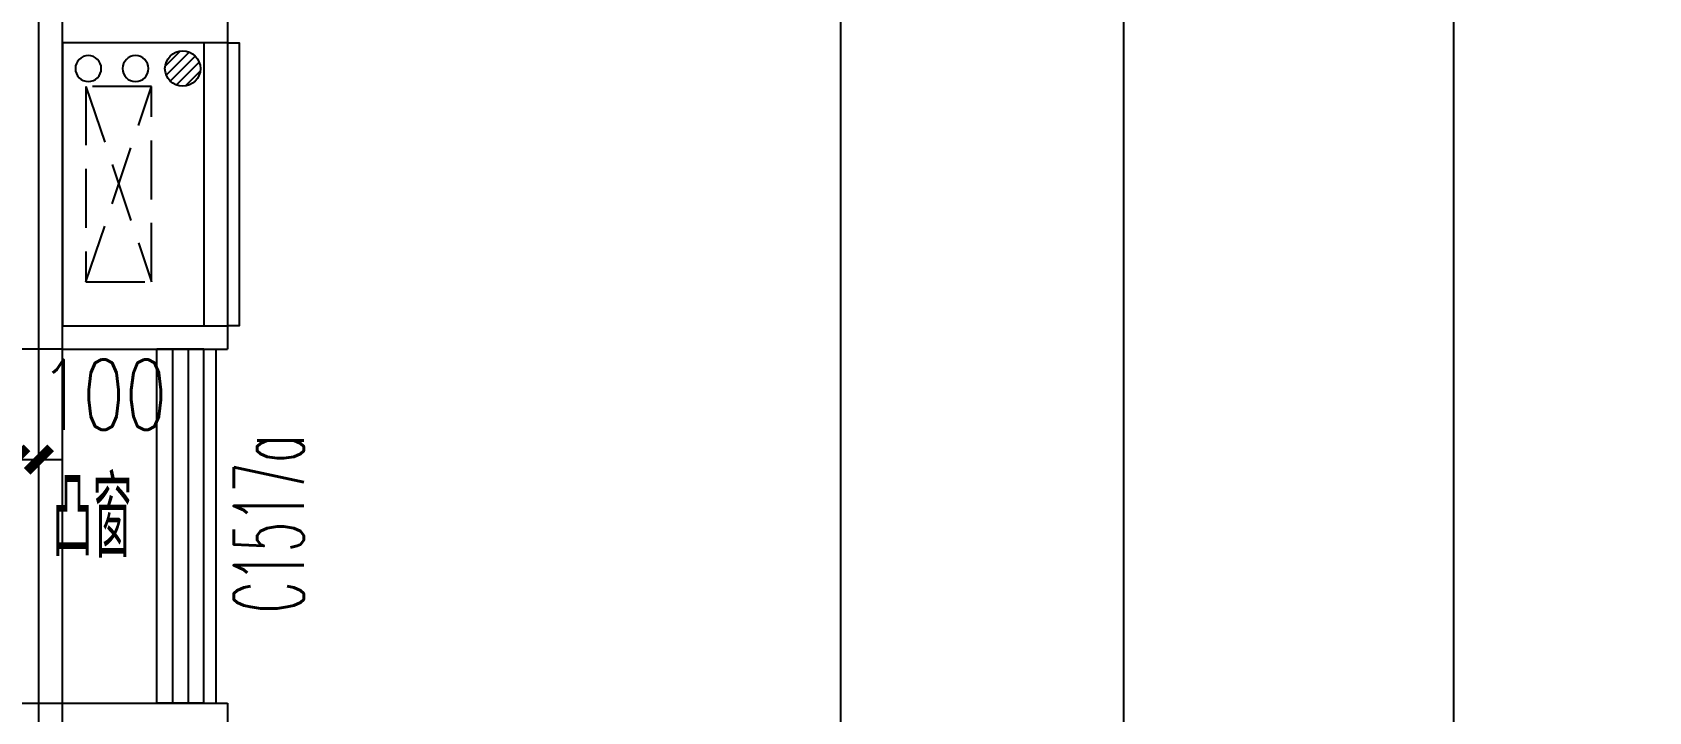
# Model space of a CAD drawing. Extents: x -129588 to 17450, y 1144 to 109436.
# Drawn here: x -37341 to -30488, y 31462 to 34342 of the extents above; entities that cross this region are included whole.
import ezdxf

# ---------------------------------------------------------------- set-up
doc = ezdxf.new("R2010")
doc.units = 0
doc.header["$LTSCALE"] = 1000
doc.header["$MEASUREMENT"] = 0
doc.linetypes.add('DASH', pattern=[0.35, 0.25, -0.1])
for name, color, linetype in [('_S-YS(雨水管)', 3, 'Continuous'), ('_S-空调立管', 7, 'Continuous'), ('A-空调室外机', 5, 'DASH'), ('A-第三道尺寸线', 105, 'Continuous'), ('A-线脚看线', 9, 'Continuous'), ('AE-FLOR', 151, 'Continuous'), ('DOTE', 16, 'Continuous'), ('NL', 5, 'Continuous'), ('PUB_TEXT', 7, 'Continuous'), ('WALL', 2, 'Continuous'), ('WINDOW', 4, 'Continuous'), ('WINDOW_TEXT', 7, 'Continuous')]:
    doc.layers.add(name, color=color, linetype=linetype)
doc.layers.add('A-area(算全面积)', color=21, linetype='Continuous', plot=False)
doc.layers.add('A-area(算半面积)', color=23, linetype='Continuous', plot=False)
doc.styles.add('_TCH_DIM_T3', font='SIMPLEX.shx', dxfattribs={"width": 0.705882, "bigfont": 'GBCBIG.shx'})
doc.styles.add('_TCH_WINDOW', font='SIMPLEX.shx', dxfattribs={"width": 0.7, "height": 3.5, "bigfont": 'GBCBIG.shx'})
doc.styles.get("Standard").update_dxf_attribs({"font": 'gbenor.shx', "width": 0.7, "bigfont": 'gbcbig.shx'})
doc.dimstyles.new('_TCH_ARCH&&100', dxfattribs={"dimtxt": 297.5, "dimasz": 100, "dimexe": 250, "dimexo": 300, "dimgap": 100, "dimtad": 1, "dimdec": 0, "dimzin": 0, "dimdsep": 46, "dimtxsty": '_TCH_DIM_T3', "dimblk": 'ARCHTICK', "dimcen": 0.09, "dimclrt": 7, "dimazin": 2, "dimtfac": 1, "dimtdec": 0, "dimtix": 1, "dimtmove": 2, "dimatfit": 3, "dimfxl": 0, "dimtolj": 1, "dimtzin": 0, "dimarcsym": 0})

# ---------------------------------------------------------------- blocks, each defined once
blk = doc.blocks.new('zhouxianssceng0329')
at = {"layer": 'DOTE'}
for p, q in [((-37313.7, 132089.9), (-37313.7, 156469.4)), ((-33913.7, 132089.9), (-33913.7, 156469.4)), ((-32713.7, 146898.2), (-32713.7, 156469.4)), ((-31313.7, 140298.2), (-31313.7, 156469.4))]:
    blk.add_line(p, q, dxfattribs=at)
blk = doc.blocks.new('ktswaj')
at = {"linetype": 'DASH'}
blk.add_lwpolyline([(15990.1, 179082.6), (15990.1, 178253.3), (16268.4, 178253.3), (16268.4, 179082.6)], close=True, dxfattribs=at)
for points in [[(15990.1, 179082.6), (16268.4, 178253.3)], [(15990.1, 178253.3), (16268.4, 179082.6)]]:
    blk.add_lwpolyline(points, dxfattribs=at)
blk = doc.blocks.new('$TCHSYS$WIN2D')
for p, q in [((-0.5, 0.5), (0.5, 0.5)), ((-0.5, 0.5), (-0.5, -0.5)), ((0.5, 0.5), (0.5, -0.5)), ((0.5, 0.1667), (-0.5, 0.1667)), ((0.5, -0.1667), (-0.5, -0.1667)), ((-0.5, -0.5), (0.5, -0.5))]:
    blk.add_line(p, q)
blk = doc.blocks.new('_ArchTick')
at = {"color": 0, "linetype": 'ByBlock', "const_width": 0.4}
blk.add_lwpolyline([(-0.5, -0.5), (0.5, 0.5)], dxfattribs=at)
blk = doc.blocks.new('*D979')
at = {"layer": 'A-第三道尺寸线', "color": 0, "lineweight": -2, "transparency": 16777216}
for p, q in [((22909.3, 177052.6), (22909.3, 177617.1)), ((23009.3, 177052.6), (23009.3, 177617.1)), ((22909.3, 177367.1), (22809.3, 177367.1)), ((22909.3, 177367.1), (23009.3, 177367.1)), ((23009.3, 177367.1), (23109.3, 177367.1))]:
    blk.add_line(p, q, dxfattribs=at)
at = {"layer": 'Defpoints', "color": 0, "transparency": 16777216}
for p in [(23009.3, 177367.1), (22909.3, 176752.6), (23009.3, 176752.6)]:
    blk.add_point(p, dxfattribs=at)
at = {"layer": 'A-第三道尺寸线', "color": 0, "lineweight": -2, "transparency": 16777216, "xscale": 100, "yscale": 100, "zscale": 100}
blk.add_blockref('_ArchTick', (22909.3, 177367.1), dxfattribs=at)
at = {"layer": 'A-第三道尺寸线', "color": 0, "lineweight": -2, "transparency": 16777216, "xscale": 100, "yscale": 100, "zscale": 100, "rotation": 180}
blk.add_blockref('_ArchTick', (23009.3, 177367.1), dxfattribs=at)
at = {"layer": 'A-第三道尺寸线', "color": 7, "transparency": 16777216, "insert": (23284.3, 177642.1), "char_height": 297.5, "attachment_point": 5, "style": '_TCH_DIM_T3'}
blk.add_mtext('\\A1;100', dxfattribs=at)
blk = doc.blocks.new('ssxianjiao0329')
at = {"layer": 'A-线脚看线'}
for points in [[(-36513.7, 153098.2), (-36463.7, 153098.2), (-36463.7, 151898.2), (-36513.7, 151898.2)], [(-36563.7, 151798.2), (-36563.7, 150298.2)]]:
    blk.add_lwpolyline(points, dxfattribs=at)
blk = doc.blocks.new('_LV13')
at = {"color": 0}
for p, q in [((-0.071, 0.495), (-0.495, 0.071)), ((0.183, 0.465), (-0.465, -0.183)), ((0.354, 0.354), (-0.354, -0.354)), ((0.465, 0.183), (-0.183, -0.465)), ((0.495, -0.071), (0.071, -0.495))]:
    blk.add_line(p, q, dxfattribs=at)
blk.add_circle((0, 0), 0.5)
blk = doc.blocks.new('1huxingshui0505')
at = {"layer": '_S-YS(雨水管)'}
blk.add_lwpolyline([(-176984.1, 99610.3, 1), (-177094.1, 99610.3, 1)], format="xyb", close=True, dxfattribs=at)
at = {"layer": '_S-空调立管'}
blk.add_lwpolyline([(-176784.1, 99610.3, 1), (-176894.1, 99610.3, 1)], format="xyb", close=True, dxfattribs=at)
at = {"layer": 'NL', "ltscale": 0.5, "extrusion": (0, 0, -1), "xscale": -150, "yscale": 150, "zscale": -150}
blk.add_blockref('_LV13', (176639.1, 99610.3), dxfattribs=at)
blk = doc.blocks.new('a1HUXING0323')
at = {"layer": 'AE-FLOR'}
for points in [[(23709.3, 179134.8), (23709.3, 177934.8)], [(23809.3, 179134.8), (23809.3, 177934.8)]]:
    blk.add_lwpolyline(points, dxfattribs=at)
at = {"layer": 'WALL'}
for p, q in [((23809.3, 179234.8), (23809.3, 179134.8)), ((23109.3, 179134.8), (23609.3, 179134.8)), ((23109.3, 179134.8), (23109.3, 177934.8)), ((23609.3, 179134.8), (23809.3, 179134.8)), ((23109.3, 177934.8), (23609.3, 177934.8)), ((23609.3, 177934.8), (23809.3, 177934.8)), ((23809.3, 177934.8), (23809.3, 177834.8)), ((23109.3, 177834.8), (22909.3, 177834.8)), ((23109.3, 177834.8), (23509.3, 177834.8)), ((23109.3, 177834.8), (23109.3, 177834.8)), ((23709.3, 177834.8), (23509.3, 177834.8)), ((23709.3, 177834.8), (23809.3, 177834.8)), ((22909.3, 176334.8), (23509.3, 176334.8)), ((23709.3, 176334.8), (23509.3, 176334.8)), ((23709.3, 176334.8), (23809.3, 176334.8)), ((23809.3, 176334.8), (23809.3, 176234.8))]:
    blk.add_line(p, q, dxfattribs=at)
at = {"layer": 'A-空调室外机'}
blk.add_blockref('ktswaj', (7219.1, -133.1), dxfattribs=at)
at = {"layer": 'WINDOW'}
ref = blk.add_blockref('$TCHSYS$WIN2D', (23609.3, 177084.8), dxfattribs=dict(at, xscale=1500, yscale=200, zscale=1500, rotation=90))
ref.add_attrib('A', 'C1517a', (24133, 176717.3), dxfattribs={"layer": 'WINDOW_TEXT', "height": 297.5, "rotation": 90, "style": '_TCH_WINDOW', "width": 0.494118})
at = {"layer": 'PUB_TEXT', "width": 0.7}
blk.add_text('凸窗', height=337.59, dxfattribs=at).set_placement((23066.7, 176952.5))
at = {"layer": 'A-第三道尺寸线'}
dim = blk.add_linear_dim(base=(23009.3, 177367.1), p1=(22909.3, 176752.6), p2=(23009.3, 176752.6), angle=0, dimstyle='_TCH_ARCH&&100', dxfattribs=at)
dim.commit()
dim.dimension.update_dxf_attribs({"geometry": '*D979', "text_midpoint": (23284.3, 177642.1), "dimtype": 161})

msp = doc.modelspace()

# ---------------------------------------------------------------- block references
msp.add_blockref('zhouxianssceng0329', (0, -118800))

# ---------------------------------------------------------------- next in the draw order: block references
msp.add_blockref('a1HUXING0323', (-60323, -144836.5))

# ---------------------------------------------------------------- next in the draw order: linework, layer by layer
at = {"layer": 'A-area(算全面积)'}
msp.add_lwpolyline([(-29813.7, 21598.2), (-31213.7, 21598.2), (-31213.7, 24898.2), (-31813.7, 24898.2), (-31813.7, 24698.2), (-37413.7, 24698.2), (-37413.7, 23298.2), (-39013.7, 23298.2), (-39013.7, 29848.2), (-39013.7, 29898.2), (-33813.7, 29898.2), (-33813.7, 30798.2), (-37213.7, 30798.2), (-37213.7, 36698.2)], dxfattribs=at)

# ---------------------------------------------------------------- next in the draw order: block references
msp.add_blockref('ssxianjiao0329', (0, -118800))
at = {"layer": 'A-area(算半面积)'}
msp.add_blockref('1huxingshui0505', (139935.4, -65422), dxfattribs=at)

doc.saveas('drawing.dxf')
